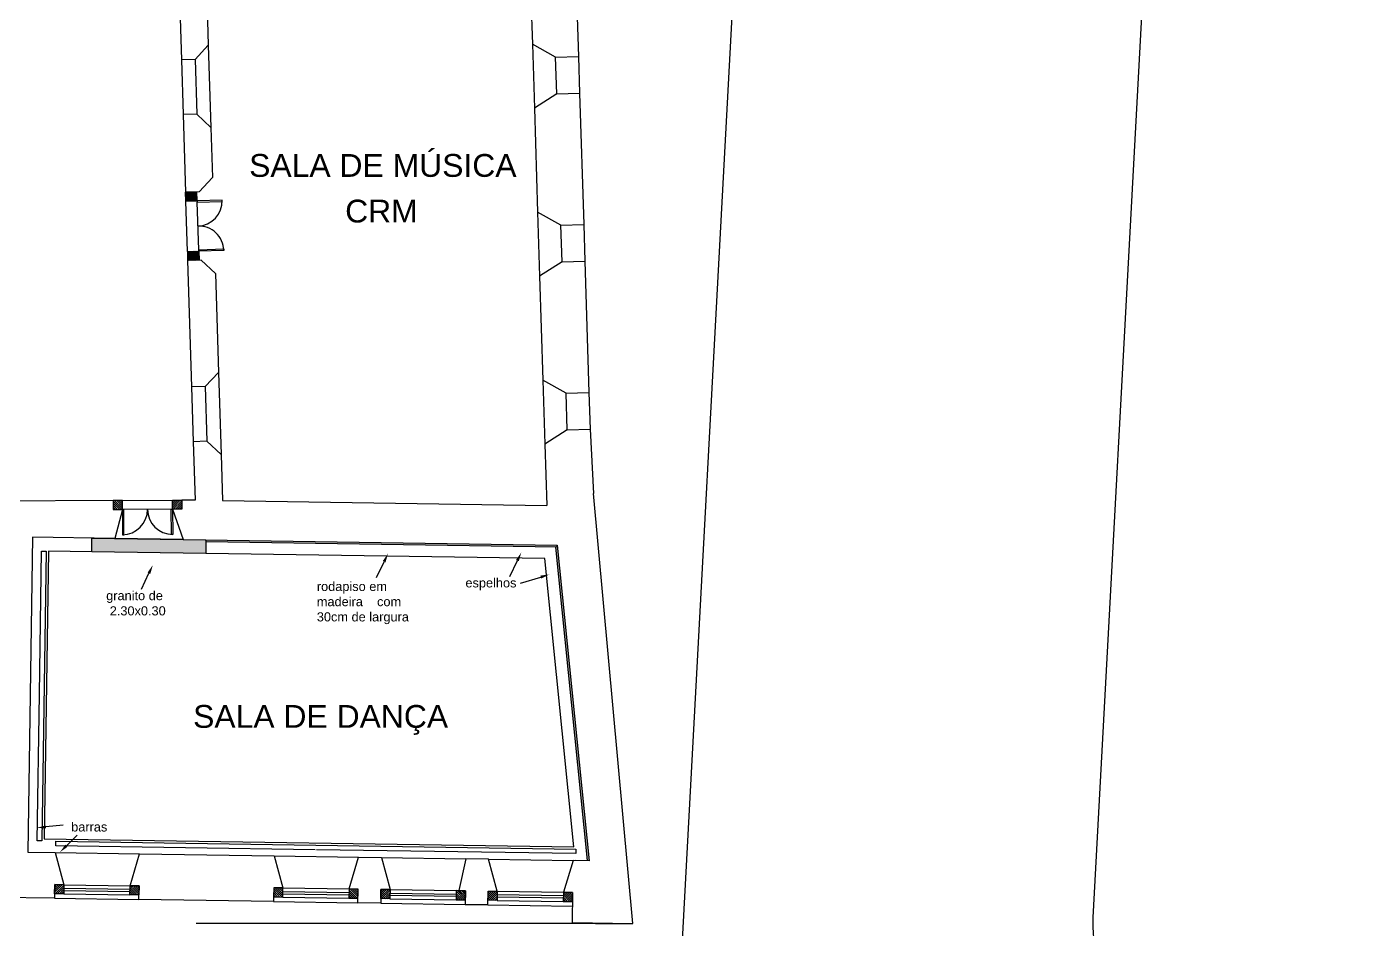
# Model space of a CAD drawing. Extents: x 346 to 515, y 162 to 297.
# Drawn here: x 486.27 to 515.46, y 188.35 to 208.13 of the extents above; entities that cross this region are included whole.
import ezdxf

# ---------------------------------------------------------------- set-up
doc = ezdxf.new("R2010")
doc.units = 0
doc.header["$LTSCALE"] = 35
doc.linetypes.add('HIDDEN', pattern=[0.375, 0.25, -0.125])
doc.layers.get('DEFPOINTS').update_dxf_attribs({"color": 2, "linetype": 'CONTINUOUS'})
for name, color, linetype in [('JANELAS', 5, 'CONTINUOUS'), ('LOCAÇÃO', 7, 'CONTINUOUS'), ('LPISO', 234, 'CONTINUOUS'), ('PAREDECORTE', 7, 'CONTINUOUS'), ('PAREDEVISTA', 1, 'CONTINUOUS'), ('TEXTO', 2, 'CONTINUOUS')]:
    doc.layers.add(name, color=color, linetype=linetype)
doc.styles.add('ARIAL', font='arial.ttf')

msp = doc.modelspace()

# ---------------------------------------------------------------- hatches: boundary and pattern name
at = {"layer": 'JANELAS'}
for points in [[(497.89926, 196.73073), (497.89986, 196.77073), (490.20075, 196.88722), (490.20014, 196.84722)], [(497.90384, 196.73119), (497.85946, 196.7267), (498.55512, 189.86002), (498.59539, 189.85941)]]:
    msp.add_hatch(color=256, dxfattribs=at).paths.add_polyline_path(points)
at = {"layer": 'LPISO'}
h = msp.add_hatch(dxfattribs=at)
h.set_pattern_fill('ANSI31', color=256, scale=0.01, angle=0.327115, style=0)
h.set_pattern_definition([(135.327115, (697.20406, 1.43026), (0.0223220993, 0.0225784495), [])])
h.paths.add_polyline_path([(488.36995, 197.54982), (488.36881, 197.74982), (488.16892, 197.74867), (488.16882, 197.74857), (488.16996, 197.54868)])
h = msp.add_hatch(dxfattribs=at)
h.set_pattern_fill('ANSI31', color=256, scale=0.01, angle=0.327115, style=0)
h.set_pattern_definition([(45.327115, (282.888774, -0.935187), (-0.0225784495, 0.0223220993), [])])
h.paths.add_polyline_path([(489.66993, 197.55724), (489.66879, 197.75714), (489.66869, 197.75724), (489.46879, 197.7561), (489.46994, 197.5561)])
msp.add_hatch(color=256, dxfattribs=at).paths.add_polyline_path([(490.19621, 196.58725), (490.20075, 196.88722), (487.70103, 196.92504), (487.69649, 196.62507)])
h = msp.add_hatch(dxfattribs=at)
h.set_pattern_fill('ANSI31', color=256, scale=0.01, angle=-0.866836, style=0)
h.set_pattern_definition([(44.133164, (276.210865, -5.00717), (-0.022108425, 0.022787717), [])])
h.paths.add_polyline_path([(487.08309, 189.13349), (487.08611, 189.33337), (487.08601, 189.33347), (486.88613, 189.3365), (486.88311, 189.13652)])
h = msp.add_hatch(dxfattribs=at)
h.set_pattern_fill('ANSI31', color=256, scale=0.01, angle=-0.866836, style=0)
h.set_pattern_definition([(44.133164, (277.860676, -5.03213), (-0.022108425, 0.022787717), [])])
h.paths.add_polyline_path([(488.7329, 189.10853), (488.73592, 189.30841), (488.73582, 189.30851), (488.53595, 189.31154), (488.53292, 189.11156)])
h = msp.add_hatch(dxfattribs=at)
h.set_pattern_fill('ANSI31', color=256, scale=0.01, angle=-0.866836, style=0)
h.set_pattern_definition([(134.133164, (696.58479, -11.36755), (0.022787717, 0.022108425), [])])
h.paths.add_polyline_path([(491.88254, 189.06088), (491.88556, 189.26085), (491.68569, 189.26388), (491.68558, 189.26378), (491.68256, 189.0639)])
h = msp.add_hatch(dxfattribs=at)
h.set_pattern_fill('ANSI31', color=256, scale=0.01, angle=-0.866836, style=0)
h.set_pattern_definition([(134.133164, (698.2346, -11.39251), (0.022787717, 0.022108425), [])])
h.paths.add_polyline_path([(493.53235, 189.03592), (493.53537, 189.23589), (493.3355, 189.23892), (493.3354, 189.23882), (493.33237, 189.03894)])
h = msp.add_hatch(dxfattribs=at)
h.set_pattern_fill('ANSI31', color=256, scale=0.01, angle=-0.866836, style=0)
h.set_pattern_definition([(44.133164, (283.360047, -5.115338), (-0.022108425, 0.022787717), [])])
h.paths.add_polyline_path([(494.23227, 189.02533), (494.23529, 189.2252), (494.23519, 189.2253), (494.03532, 189.22833), (494.03229, 189.02835)])
h = msp.add_hatch(dxfattribs=at)
h.set_pattern_fill('ANSI31', color=256, scale=0.01, angle=-0.866836, style=0)
h.set_pattern_definition([(134.133164, (700.584332, -11.428063), (0.022787717, 0.022108425), [])])
h.paths.add_polyline_path([(495.88208, 189.00036), (495.8851, 189.20034), (495.68523, 189.20336), (495.68513, 189.20326), (495.6821, 189.00339)])
h = msp.add_hatch(dxfattribs=at)
h.set_pattern_fill('ANSI31', color=256, scale=0.01, angle=-0.866836, style=0)
h.set_pattern_definition([(44.133164, (285.709778, -5.15089), (-0.022108425, 0.022787717), [])])
h.paths.add_polyline_path([(496.582, 188.98977), (496.58502, 189.18965), (496.58492, 189.18975), (496.38505, 189.19278), (496.38202, 188.9928)])
h = msp.add_hatch(dxfattribs=at)
h.set_pattern_fill('ANSI31', color=256, scale=0.01, angle=-0.866836, style=0)
h.set_pattern_definition([(134.133164, (702.934063, -11.463615), (0.022787717, 0.022108425), [])])
h.paths.add_polyline_path([(498.23181, 188.96481), (498.23484, 189.16479), (498.03496, 189.16781), (498.03486, 189.16771), (498.03183, 188.96784)])

# ---------------------------------------------------------------- linework, layer by layer
at = {"layer": 'DEFPOINTS', "color": 0, "linetype": 'ByBlock'}
msp.add_point((496.4758, 196.43777), dxfattribs=at)
at = {"layer": 'JANELAS'}
for p, q in [((490.25127, 207.72008), (490.30762, 205.92096)), ((497.35405, 207.74244), (497.39788, 206.34313)), ((489.66096, 207.40145), (489.69852, 206.20203)), ((489.96081, 207.41084), (489.99837, 206.21143)), ((497.88824, 206.65863), (497.8632, 207.45824)), ((498.36295, 207.47389), (498.388, 206.67429)), ((497.46932, 204.06217), (497.51314, 202.66286)), ((498.00351, 202.97836), (497.97846, 203.77797)), ((498.47822, 203.79362), (498.50326, 202.99401)), ((490.47567, 200.55536), (490.53202, 198.75624)), ((489.88535, 200.23672), (489.92292, 199.03731)), ((490.18521, 200.24611), (490.22277, 199.0467)), ((497.58458, 200.3819), (497.62841, 198.98258)), ((498.11877, 199.29809), (498.09373, 200.0977)), ((498.59348, 200.11335), (498.61853, 199.31374)), ((496.86061, 196.08601), (497.02587, 196.43225)), ((488.78475, 195.80775), (488.95, 196.15399)), ((493.93961, 196.06164), (494.10487, 196.40788)), ((497.09129, 195.93612), (497.53874, 196.07164)), ((487.07376, 190.63399), (486.69188, 190.59714)), ((487.37701, 190.41484), (487.14297, 190.18563)), ((486.89672, 190.03642), (488.74651, 190.00843)), ((491.69618, 189.9638), (493.54596, 189.93581)), ((494.04591, 189.92825), (495.89569, 189.90026)), ((496.39564, 189.8927), (498.24543, 189.86471)), ((487.08309, 189.13349), (488.53292, 189.11156)), ((487.08422, 189.20849), (488.53405, 189.18655)), ((487.08498, 189.25848), (488.53481, 189.23654)), ((487.08611, 189.33337), (488.53594, 189.31143)), ((491.88367, 189.13597), (493.33351, 189.11403)), ((491.88443, 189.18596), (493.33426, 189.16403)), ((491.88556, 189.26085), (493.3354, 189.23892)), ((494.23416, 189.15041), (495.68399, 189.12848)), ((494.23529, 189.2253), (495.68513, 189.20337)), ((496.58502, 189.18975), (498.03486, 189.16781)), ((486.8816, 189.03653), (488.73138, 189.00854)), ((491.68105, 188.96391), (493.53084, 188.93593)), ((491.88254, 189.06098), (493.33237, 189.03904)), ((494.03078, 188.92836), (495.88057, 188.90037)), ((494.23227, 189.02543), (495.6821, 189.00349)), ((494.2334, 189.10042), (495.68324, 189.07848)), ((496.38051, 188.89281), (498.2303, 188.86482)), ((496.582, 188.98987), (498.03183, 188.96794)), ((496.58314, 189.06487), (498.03297, 189.04293)), ((496.58389, 189.11486), (498.03373, 189.09292))]:
    msp.add_line(p, q, dxfattribs=at)
for points in [[(490.00788, 204.31079), (490.00882, 204.28081), (490.55855, 204.29802), (490.55761, 204.32801), (490.00788, 204.31079)], [(490.04231, 203.21133), (490.04137, 203.24132), (490.5911, 203.25853), (490.59204, 203.22855), (490.04231, 203.21133)], [(490.20014, 196.84722), (497.89926, 196.73073), (497.89986, 196.77073)], [(497.90384, 196.73119), (497.85946, 196.7267), (498.55512, 189.86002)], [(486.69661, 196.6402), (486.60054, 190.29093), (486.50055, 190.29244), (486.54919, 193.50707)], [(486.54919, 193.50707), (486.59662, 196.64171), (486.69661, 196.6402)], [(492.59334, 190.10024), (486.90899, 190.18625), (486.91051, 190.28624)], [(486.91051, 190.28624), (498.3092, 190.11377), (498.30769, 190.01378), (492.62334, 190.09979)]]:
    msp.add_lwpolyline(points, dxfattribs=at)
for points in [[(488.36995, 197.54982), (488.37309, 196.99983), (488.40309, 197), (488.39995, 197.54999)], [(489.46994, 197.5561), (489.47308, 197.00611), (489.44308, 197.00594), (489.43994, 197.55593)]]:
    msp.add_lwpolyline(points, close=True, dxfattribs=at)
for centre, start, end in [((490.00788, 204.31079), 271.793912, 1.793912), ((490.04231, 203.21133), 1.793912, 91.793912), ((488.36995, 197.54982), 270.327115, 0.327115), ((489.46994, 197.5561), 180.327115, 270.327115)]:
    msp.add_arc(centre, 0.55, start, end, dxfattribs=at)
for points in [[(494.07478, 196.42224), (494.13495, 196.39352), (494.19101, 196.58837)], [(496.99578, 196.44661), (497.05595, 196.41789), (497.11201, 196.61274)], [(488.91992, 196.16834), (488.98008, 196.13963), (489.03615, 196.33448)], [(497.52908, 196.10355), (497.5484, 196.03974), (497.73015, 196.12962)], [(486.68868, 190.63032), (486.69509, 190.56396), (486.49281, 190.57793)], [(487.11965, 190.20945), (487.1663, 190.16182), (487.00008, 190.04569)]]:
    msp.add_solid(points, dxfattribs=at)
at = {"layer": 'LOCAÇÃO'}
for p, q in [((515.45572, 296.79088), (509.6382, 188.61749)), ((503.49185, 241.17647), (500.26185, 181.11645))]:
    msp.add_line(p, q, dxfattribs=at)
msp.add_arc((512.13459, 188.48324), 2.5, 176.921622, 242.665828, dxfattribs=at)
at = {"layer": 'LPISO'}
for p, q in [((489.758, 204.30297), (489.75174, 204.50287)), ((489.75998, 204.50313), (489.752, 204.49463)), ((489.78242, 204.50383), (489.7527, 204.47219)), ((489.80486, 204.50453), (489.7534, 204.44975)), ((489.8273, 204.50523), (489.75411, 204.42731)), ((489.84974, 204.50594), (489.75481, 204.40487)), ((489.87218, 204.50664), (489.75551, 204.38243)), ((489.89462, 204.50734), (489.75621, 204.35999)), ((489.91706, 204.50805), (489.75692, 204.33755)), ((489.9395, 204.50875), (489.75762, 204.31511)), ((489.758, 204.30297), (490.00788, 204.31079)), ((489.96193, 204.50945), (489.76829, 204.30329)), ((489.98437, 204.51015), (489.79073, 204.30399)), ((490.00178, 204.5055), (489.81317, 204.30469)), ((490.00248, 204.48306), (489.83561, 204.3054)), ((490.00319, 204.46062), (489.85805, 204.3061)), ((490.00389, 204.43818), (489.88049, 204.3068)), ((490.00459, 204.41574), (489.90293, 204.30751)), ((490.00529, 204.3933), (489.92537, 204.30821)), ((490.006, 204.37086), (489.94781, 204.30891)), ((490.0067, 204.34842), (489.97025, 204.30961)), ((490.0074, 204.32598), (489.99269, 204.31032)), ((490.00788, 204.31079), (490.00162, 204.51069)), ((489.79244, 203.20351), (490.04231, 203.21133)), ((489.79244, 203.20351), (489.7987, 203.0036)), ((489.98645, 203.00948), (489.79282, 203.19136)), ((489.96401, 203.00878), (489.79352, 203.16892)), ((489.94157, 203.00808), (489.79422, 203.14648)), ((490.00889, 203.01019), (489.80273, 203.20383)), ((490.03133, 203.01089), (489.82517, 203.20453)), ((490.04841, 203.01663), (489.84761, 203.20523)), ((490.04771, 203.03907), (489.87005, 203.20594)), ((490.04701, 203.06151), (489.89249, 203.20664)), ((490.0463, 203.08395), (489.91493, 203.20734)), ((490.0456, 203.10639), (489.93737, 203.20804)), ((490.0449, 203.12882), (489.95981, 203.20875)), ((490.04419, 203.15126), (489.98225, 203.20945)), ((490.04349, 203.1737), (490.00469, 203.21015)), ((490.04279, 203.19614), (490.02713, 203.21086)), ((490.04231, 203.21133), (490.04857, 203.01143)), ((489.91913, 203.00738), (489.79492, 203.12404)), ((489.89669, 203.00667), (489.79563, 203.1016)), ((489.87425, 203.00597), (489.79633, 203.07916)), ((489.85181, 203.00527), (489.79703, 203.05672)), ((489.82937, 203.00456), (489.79774, 203.03428)), ((488.36881, 197.74982), (489.46879, 197.7561)), ((489.46994, 197.5561), (488.36995, 197.54982)), ((486.7466, 196.63944), (486.65129, 190.34016))]:
    msp.add_line(p, q, dxfattribs=at)
for points in [[(488.16892, 197.74867), (488.16882, 197.74857), (488.16996, 197.54868), (488.36995, 197.54982), (488.36881, 197.74982), (488.16881, 197.74867)], [(489.66869, 197.75724), (489.66879, 197.75714), (489.66993, 197.55724), (489.46994, 197.5561), (489.46879, 197.7561), (489.66879, 197.75724)], [(487.69649, 196.62507), (486.7466, 196.63944)], [(498.26317, 190.16447), (497.62813, 196.4748), (490.19621, 196.58725)], [(486.65129, 190.34016), (498.26317, 190.16447)], [(487.08601, 189.33347), (487.08611, 189.33337), (487.08309, 189.13349), (486.88311, 189.13652), (486.88613, 189.3365), (487.08611, 189.33347)], [(488.73582, 189.30851), (488.73592, 189.30841), (488.7329, 189.10853), (488.53292, 189.11156), (488.53595, 189.31154), (488.73592, 189.30851)], [(491.68569, 189.26388), (491.68558, 189.26378), (491.68256, 189.0639), (491.88254, 189.06088), (491.88556, 189.26085), (491.68559, 189.26388)], [(493.3355, 189.23892), (493.3354, 189.23882), (493.33237, 189.03894), (493.53235, 189.03592), (493.53537, 189.23589), (493.3354, 189.23892)], [(494.23519, 189.2253), (494.23529, 189.2252), (494.23227, 189.02533), (494.03229, 189.02835), (494.03532, 189.22833), (494.23529, 189.2253)], [(495.68523, 189.20336), (495.68513, 189.20326), (495.6821, 189.00339), (495.88208, 189.00036), (495.8851, 189.20034), (495.68513, 189.20337)], [(496.58492, 189.18975), (496.58502, 189.18965), (496.582, 188.98977), (496.38202, 188.9928), (496.38505, 189.19278), (496.58502, 189.18975)], [(498.03496, 189.16781), (498.03486, 189.16771), (498.03183, 188.96784), (498.23181, 188.96481), (498.23484, 189.16479), (498.03486, 189.16781)]]:
    msp.add_lwpolyline(points, dxfattribs=at)
msp.add_lwpolyline([(490.20075, 196.88722), (490.19621, 196.58725), (487.69649, 196.62507), (487.70103, 196.92504)], close=True, dxfattribs=at)
at = {"layer": 'PAREDECORTE'}
for p, q in [((498.27374, 210.3225), (498.36295, 207.47389)), ((489.578, 210.05015), (489.66096, 207.40145)), ((497.32275, 208.74195), (497.35405, 207.74244)), ((490.22623, 208.51969), (490.25127, 207.72008)), ((489.96081, 207.41084), (490.25127, 207.72008)), ((497.8632, 207.45824), (497.35405, 207.74244)), ((489.96081, 207.41084), (489.66096, 207.40145)), ((497.8632, 207.45824), (498.36295, 207.47389)), ((497.88824, 206.65863), (497.39788, 206.34313)), ((497.88824, 206.65863), (498.388, 206.67429)), ((498.388, 206.67429), (498.47822, 203.79362)), ((497.39788, 206.34313), (497.46932, 204.06217)), ((489.99837, 206.21143), (489.69852, 206.20203)), ((489.69852, 206.20203), (489.75174, 204.50287)), ((490.30762, 205.92096), (489.99837, 206.21143)), ((490.30762, 205.92096), (490.34205, 204.8215)), ((490.05159, 204.51226), (490.34205, 204.8215)), ((490.05159, 204.51226), (489.75174, 204.50287)), ((497.97846, 203.77797), (497.46932, 204.06217)), ((497.97846, 203.77797), (498.47822, 203.79362)), ((490.09855, 203.01299), (489.7987, 203.0036)), ((489.7987, 203.0036), (489.88535, 200.23672)), ((490.40779, 202.72253), (490.09855, 203.01299)), ((498.00351, 202.97836), (497.51314, 202.66286)), ((498.00351, 202.97836), (498.50326, 202.99401)), ((498.50326, 202.99401), (498.59348, 200.11335)), ((490.40779, 202.72253), (490.47567, 200.55536)), ((497.51314, 202.66286), (497.58458, 200.3819)), ((490.18521, 200.24611), (490.47567, 200.55536)), ((490.18521, 200.24611), (489.88535, 200.23672)), ((498.09373, 200.0977), (497.58458, 200.3819)), ((498.09373, 200.0977), (498.59348, 200.11335)), ((490.22277, 199.0467), (489.92292, 199.03731)), ((490.53202, 198.75624), (490.22277, 199.0467)), ((498.11877, 199.29809), (497.62841, 198.98258)), ((498.11877, 199.29809), (498.61853, 199.31374)), ((498.61853, 199.31374), (498.69381, 197.90047)), ((489.92292, 199.03731), (489.96296, 197.75892)), ((490.53202, 198.75624), (490.56352, 197.7504)), ((497.62841, 198.98258), (497.66906, 197.6429)), ((499.55803, 188.48324), (498.69381, 197.90047)), ((488.16881, 197.74867), (482.28713, 197.71509)), ((489.96296, 197.75892), (489.66879, 197.75724)), ((490.56352, 197.7504), (497.66906, 197.6429)), ((488.36995, 197.54982), (488.20098, 196.91757)), ((489.46979, 197.5561), (489.7008, 196.89478)), ((486.40118, 196.9447), (486.29679, 190.04549)), ((488.20097, 196.91747), (486.40118, 196.9447)), ((489.7008, 196.89478), (488.20098, 196.91757)), ((489.7008, 196.89478), (497.89986, 196.77073)), ((497.89986, 196.77073), (498.59539, 189.85941)), ((486.29679, 190.04549), (486.89672, 190.03642)), ((486.89672, 190.03642), (487.08611, 189.33347)), ((498.24543, 189.86471), (498.03486, 189.16781)), ((498.59539, 189.85941), (498.24543, 189.86471)), ((498.59539, 189.85941), (498.29542, 189.86395)), ((486.88613, 189.3365), (486.8816, 189.03653)), ((487.08611, 189.33347), (486.88613, 189.3365)), ((498.03486, 189.16781), (498.23484, 189.16479)), ((498.23484, 189.16479), (498.22483, 188.50341)), ((486.8816, 189.03653), (483.44719, 189.0885)), ((498.22483, 188.50341), (499.55803, 188.48324)), ((498.73895, 188.48324), (499.55803, 188.48324))]:
    msp.add_line(p, q, dxfattribs=at)
for points in [[(491.69618, 189.9638), (491.88556, 189.26085), (491.68559, 189.26388), (491.68105, 188.96391), (488.73138, 189.00854), (488.73592, 189.30851), (488.53595, 189.31154), (488.74651, 190.00843)], [(493.53537, 189.23589), (493.3354, 189.23892), (493.54596, 189.93581), (494.04591, 189.92825), (494.23529, 189.2253), (494.03532, 189.22833), (494.03078, 188.92836), (493.53084, 188.93593)]]:
    msp.add_lwpolyline(points, close=True, dxfattribs=at)
msp.add_lwpolyline([(496.38051, 188.89281), (496.38505, 189.19278), (496.58502, 189.18975), (496.39564, 189.8927), (495.89569, 189.90026), (495.74512, 189.20246), (495.8851, 189.20034), (495.88057, 188.90037), (496.38051, 188.89281), (495.88057, 188.90037)], dxfattribs=at)
at = {"layer": 'PAREDEVISTA'}
for p, q in [((489.79244, 203.20351), (489.758, 204.30297)), ((490.04137, 203.24132), (490.00882, 204.28081))]:
    msp.add_line(p, q, dxfattribs=at)
at = {"layer": 'PAREDEVISTA', "linetype": 'HIDDEN'}
msp.add_line((498.73895, 188.48324), (415.68714, 188.48324), dxfattribs=at)

# ---------------------------------------------------------------- texts
at = {"layer": 'TEXTO', "style": 'ARIAL'}
for s, height, p in [('SALA DE MÚSICA', 0.5, (491.14697, 204.83834)), ('CRM', 0.5, (493.25147, 203.83852)), ('espelhos', 0.2, (495.88691, 195.84508)), ('SALA DE DANÇA', 0.5, (489.91916, 192.76934)), ('barras ', 0.2, (487.24655, 190.49904))]:
    msp.add_text(s, height=height, dxfattribs=at).set_placement(p)
at = {"layer": 'TEXTO', "char_height": 0.2, "attachment_point": 1, "style": 'ARIAL'}
for s, insert, width in [('rodapiso em madeira    com 30cm de largura', (492.63037, 195.96712), 2.59), ('granito de\\P 2.30x0.30', (488.01412, 195.76522), 1.5428)]:
    msp.add_mtext(s, dxfattribs=dict(at, insert=insert, width=width))

doc.saveas('drawing.dxf')
